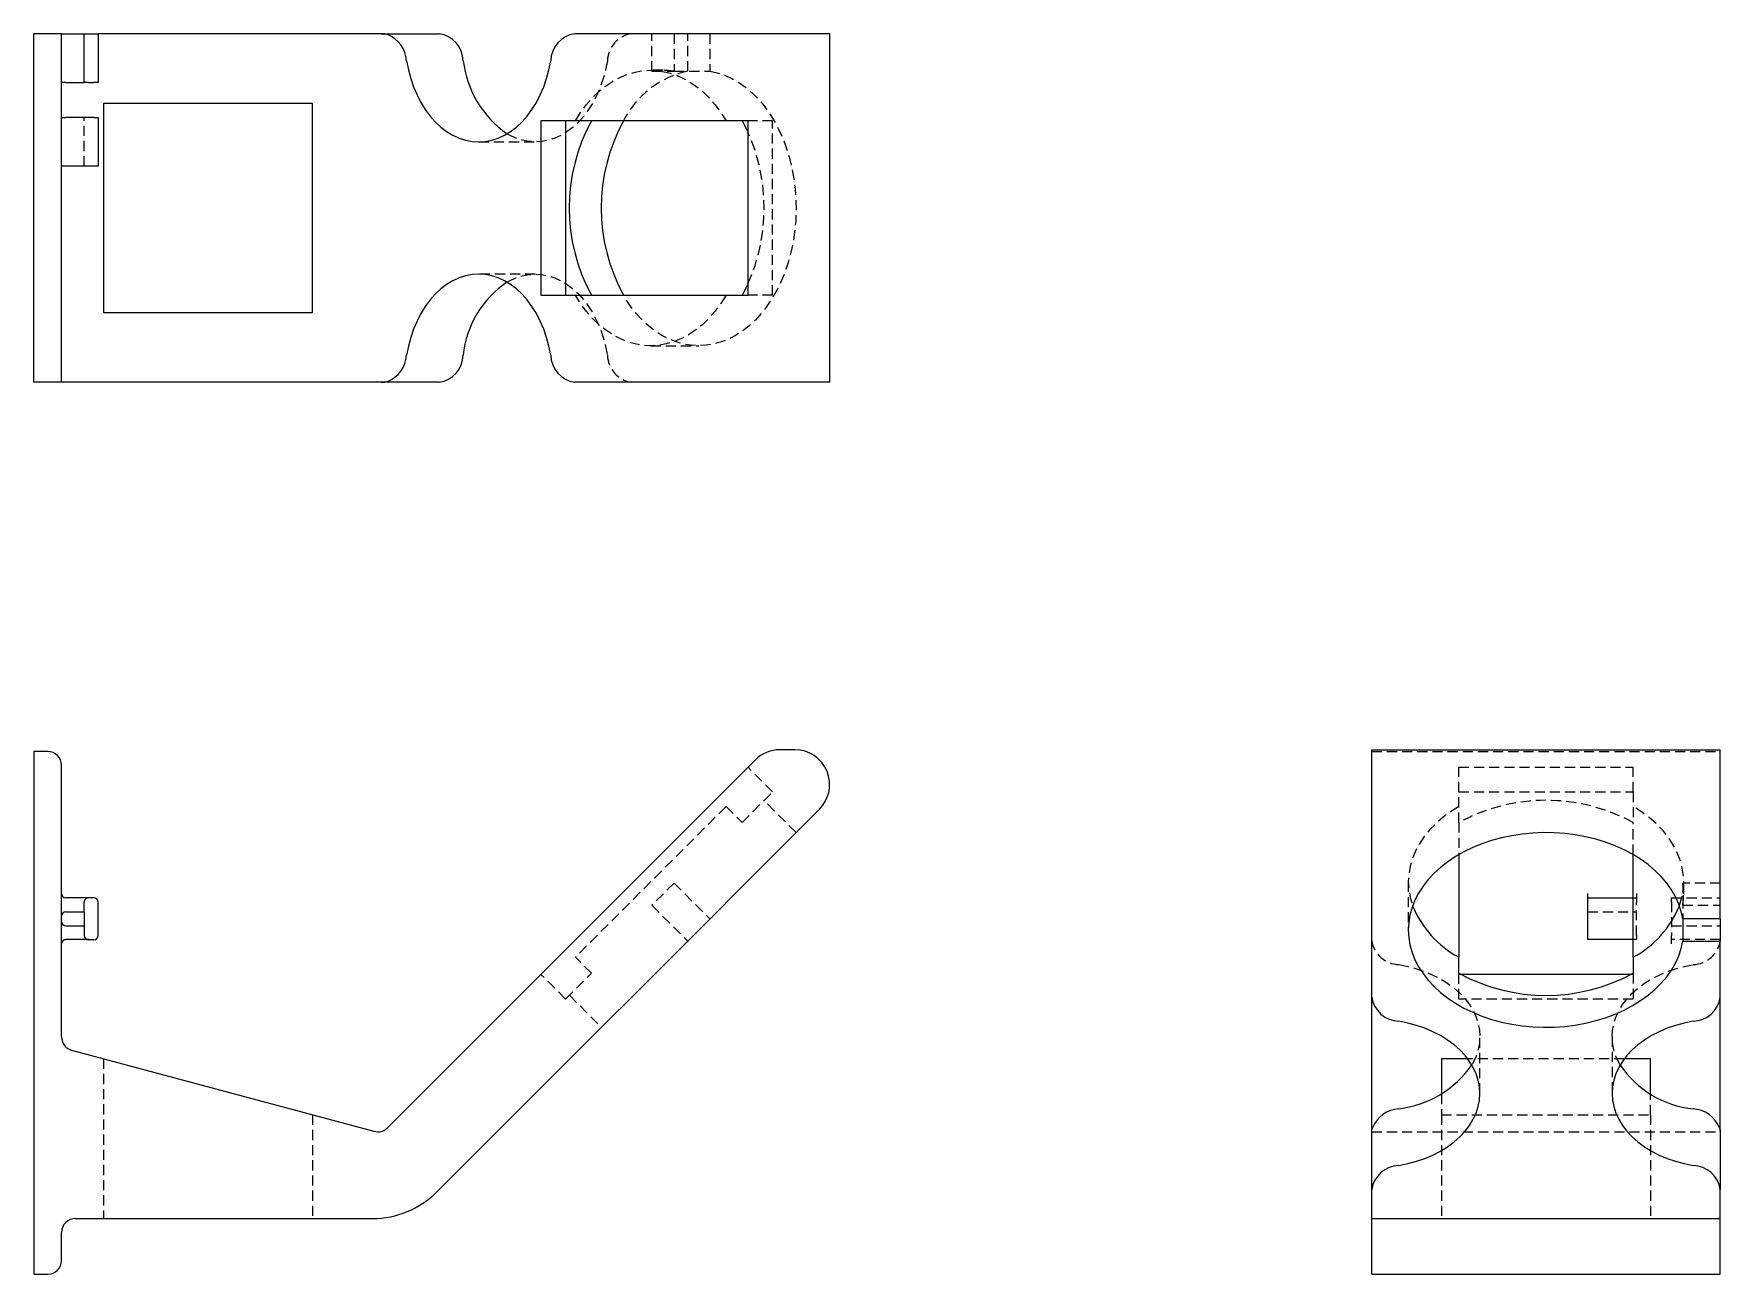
# Model space of a CAD drawing. Header units: millimetres. Extents: x 33 to 245, y 24 to 180.
import ezdxf

# ---------------------------------------------------------------- set-up
doc = ezdxf.new("R2010")
doc.units = ezdxf.units.MM
doc.linetypes.add('HIDDEN', pattern=[1.905, 1.27, -0.635])

msp = doc.modelspace()

# ---------------------------------------------------------------- linework, layer by layer
at = {"color": 7, "linetype": 'Continuous', "lineweight": 25}
for p, q in [((33, 136.11), (33, 179.89)), ((34.75, 179.89), (33, 179.89)), ((36.5, 179.89), (34.75, 179.89)), ((36.5, 136.11), (36.5, 179.89)), ((36.5, 179.89), (37.03, 179.89)), ((37.03, 179.89), (39.35, 179.89)), ((39.35, 173.76), (39.35, 179.89)), ((39.35, 179.89), (39.87, 179.89)), ((39.87, 179.89), (40.57, 179.89)), ((40.57, 179.89), (41.1, 179.89)), ((41.1, 179.89), (41.1, 173.76)), ((75.77, 179.89), (41.1, 179.89)), ((76.66, 179.89), (75.77, 179.89)), ((76.66, 179.89), (83.95, 179.89)), ((123.67, 179.89), (100.97, 179.89)), ((126.76, 179.89), (123.67, 179.89)), ((128.62, 179.89), (126.76, 179.89)), ((133, 179.89), (128.62, 179.89)), ((133, 136.11), (133, 179.89)), ((37.03, 173.76), (36.5, 173.76)), ((37.03, 173.76), (39.35, 173.76)), ((39.87, 173.76), (39.35, 173.76)), ((39.87, 173.76), (40.57, 173.76)), ((41.1, 173.76), (40.57, 173.76)), ((68.03, 171.14), (41.76, 171.14)), ((41.76, 171.14), (41.76, 144.86)), ((68.03, 144.86), (68.03, 171.14)), ((36.5, 169.38), (37.03, 169.38)), ((40.57, 169.38), (37.03, 169.38)), ((40.57, 169.38), (41.1, 169.38)), ((41.1, 169.38), (41.1, 163.25)), ((122.74, 168.95), (96.73, 168.95)), ((96.73, 168.95), (96.73, 147.05)), ((99.83, 168.95), (99.83, 147.05)), ((122.74, 147.05), (122.74, 168.95)), ((37.03, 163.25), (36.5, 163.25)), ((40.57, 163.25), (37.03, 163.25)), ((41.1, 163.25), (40.57, 163.25)), ((96.73, 147.05), (122.74, 147.05)), ((41.76, 144.86), (68.03, 144.86)), ((34.75, 136.11), (33, 136.11)), ((36.5, 136.11), (34.75, 136.11)), ((37.8, 136.11), (36.5, 136.11)), ((75.77, 136.11), (37.8, 136.11)), ((76.66, 136.11), (75.77, 136.11)), ((83.95, 136.11), (76.66, 136.11)), ((123.67, 136.11), (100.97, 136.11)), ((126.76, 136.11), (123.67, 136.11)), ((128.62, 136.11), (126.76, 136.11)), ((133, 136.11), (128.62, 136.11)), ((33, 89.73), (33, 24.05)), ((34.75, 89.73), (33, 89.73)), ((128.62, 89.95), (126.76, 89.95)), ((201.11, 82.47), (201.11, 89.95)), ((201.11, 89.95), (244.89, 89.95)), ((244.89, 82.47), (244.89, 89.95)), ((36.5, 53.87), (36.5, 87.98)), ((123.67, 88.67), (100.97, 65.96)), ((108.09, 58.84), (131.72, 82.47)), ((201.11, 58.84), (201.11, 82.47)), ((244.89, 68.7), (244.89, 82.47)), ((212.05, 76.78), (212.05, 63.88)), ((233.95, 63.88), (233.95, 76.78)), ((40.57, 71.34), (37.03, 71.34)), ((41.1, 66.61), (41.1, 70.81)), ((228.25, 71.34), (228.25, 71.87)), ((228.25, 71.34), (233.95, 71.34)), ((228.25, 70.81), (228.25, 71.34)), ((228.25, 66.61), (228.25, 70.81)), ((37.03, 69.59), (39.35, 69.59)), ((37.03, 67.84), (39.35, 67.84)), ((39.35, 69.59), (39.35, 66.61)), ((244.89, 68.7), (240.18, 68.7)), ((240.18, 68.7), (240.18, 65.91)), ((244.89, 68.7), (244.89, 65.91)), ((39.87, 66.09), (37.03, 66.09)), ((39.87, 66.09), (40.57, 66.09)), ((97.95, 62.95), (100.97, 65.96)), ((228.25, 66.09), (228.25, 66.61)), ((233.95, 66.09), (228.25, 66.09)), ((240.18, 65.91), (244.89, 65.91)), ((244.89, 58.84), (244.89, 65.91)), ((212.05, 61.86), (212.05, 63.88)), ((233.95, 63.88), (233.95, 61.86)), ((97.95, 62.95), (79.85, 44.85)), ((233.71, 61.73), (212.29, 61.73)), ((108.09, 58.84), (105.07, 55.83)), ((201.11, 53.87), (201.11, 58.84)), ((244.89, 53.87), (244.89, 58.84)), ((86.97, 37.73), (105.07, 55.83)), ((201.11, 52.18), (201.11, 53.87)), ((244.89, 52.18), (244.89, 53.87)), ((75.77, 42), (37.8, 52.18)), ((201.11, 42), (201.11, 52.18)), ((213.16, 51.12), (209.86, 51.12)), ((209.86, 51.12), (209.86, 46.71)), ((236.14, 51.12), (232.84, 51.12)), ((236.14, 46.71), (236.14, 51.12)), ((244.89, 42), (244.89, 52.18)), ((77.46, 42.46), (79.85, 44.85)), ((201.11, 34.71), (201.11, 42)), ((244.89, 42), (244.89, 34.71)), ((86.97, 37.73), (83.95, 34.71)), ((83.63, 34.39), (83.95, 34.71)), ((201.11, 34.39), (201.11, 34.71)), ((201.11, 31.06), (201.11, 34.39)), ((244.89, 34.39), (244.89, 34.71)), ((244.89, 31.06), (244.89, 34.39)), ((38.25, 31.06), (75.58, 31.06)), ((201.11, 31.06), (244.89, 31.06)), ((201.11, 29.31), (201.11, 31.06)), ((244.89, 29.31), (244.89, 31.06)), ((36.5, 25.8), (36.5, 29.31)), ((201.11, 25.8), (201.11, 29.31)), ((244.89, 25.8), (244.89, 29.31)), ((201.11, 24.05), (201.11, 25.8)), ((244.89, 24.05), (244.89, 25.8)), ((33, 24.05), (34.75, 24.05)), ((201.11, 24.05), (244.89, 24.05))]:
    msp.add_line(p, q, dxfattribs=at)
at = {"color": 7, "linetype": 'HIDDEN', "lineweight": 18}
for p, q in [((110.67, 175.18), (110.67, 179.89)), ((113.46, 179.89), (113.46, 175.18)), ((115.16, 175.18), (115.16, 179.89)), ((117.94, 179.89), (117.94, 175.18)), ((112.06, 175.3), (110.51, 175.3)), ((110.67, 175.18), (113.46, 175.18)), ((113.46, 175.18), (117.94, 175.18)), ((39.35, 163.25), (39.35, 169.38)), ((125.83, 168.95), (122.74, 168.95)), ((125.83, 147.05), (125.83, 168.95)), ((88.9, 166.32), (96.02, 166.32)), ((96.02, 149.68), (88.9, 149.68)), ((125.83, 147.05), (122.74, 147.05)), ((110.51, 140.7), (116.55, 140.7)), ((201.11, 89.73), (244.89, 89.73)), ((125.83, 84.64), (122.74, 87.74)), ((212.05, 84.64), (212.05, 87.74)), ((212.05, 87.74), (233.95, 87.74)), ((233.95, 84.64), (233.95, 87.74)), ((119.98, 82.81), (101.05, 63.88)), ((119.98, 82.81), (122, 80.8)), ((122, 80.8), (125.83, 84.64)), ((128.78, 79.54), (124.76, 83.56)), ((212.05, 84.64), (233.95, 84.64)), ((212.05, 80.8), (212.05, 84.64)), ((233.95, 84.64), (233.95, 80.8)), ((212.05, 80.8), (212.05, 76.78)), ((233.95, 76.78), (233.95, 80.8)), ((113.46, 73.19), (110.67, 70.4)), ((113.46, 73.19), (117.94, 68.7)), ((205.7, 73.35), (205.7, 67.31)), ((240.18, 73.19), (240.18, 68.7)), ((244.89, 73.19), (240.18, 73.19)), ((240.3, 71.8), (240.3, 73.35)), ((39.35, 69.59), (39.35, 70.81)), ((110.67, 70.4), (115.16, 65.91)), ((233.95, 71.34), (234.38, 71.34)), ((234.38, 71.87), (234.38, 71.34)), ((234.38, 71.34), (234.38, 70.81)), ((234.38, 66.61), (234.38, 70.81)), ((238.76, 71.34), (244.89, 71.34)), ((238.76, 70.81), (238.76, 71.34)), ((238.76, 70.81), (238.76, 66.61)), ((240.18, 70.4), (244.89, 70.4)), ((228.25, 69.59), (234.38, 69.59)), ((238.76, 67.84), (244.89, 67.84)), ((234.38, 66.09), (233.95, 66.09)), ((234.38, 66.61), (234.38, 66.09)), ((238.76, 66.09), (238.76, 66.61)), ((244.89, 66.09), (238.76, 66.09)), ((238.76, 65.56), (238.76, 66.09)), ((103.06, 61.86), (101.05, 63.88)), ((99.83, 58.63), (96.73, 61.73)), ((99.83, 58.63), (103.06, 61.86)), ((212.05, 58.63), (212.05, 61.86)), ((212.29, 61.73), (212.05, 61.73)), ((233.95, 61.73), (233.71, 61.73)), ((233.95, 61.86), (233.95, 58.63)), ((100.3, 59.1), (104.32, 55.08)), ((233.95, 58.63), (212.05, 58.63)), ((214.68, 46.78), (214.68, 53.9)), ((231.32, 53.9), (231.32, 46.78)), ((41.76, 51.12), (41.76, 31.06)), ((232.84, 51.12), (213.16, 51.12)), ((209.86, 46.71), (209.86, 44.08)), ((236.14, 44.08), (236.14, 46.71)), ((68.03, 44.08), (68.03, 31.06)), ((209.86, 44.08), (236.14, 44.08)), ((209.86, 44.08), (209.86, 31.06)), ((236.14, 44.08), (236.14, 31.06)), ((201.11, 41.94), (244.89, 41.94))]:
    msp.add_line(p, q, dxfattribs=at)
at = {"color": 7, "linetype": 'Continuous', "lineweight": 25, "flags": 128}
for points in [[(79.85, 176.5), (80.07, 175.37), (80.37, 174.27), (80.73, 173.21), (81.16, 172.2), (81.65, 171.25), (82.19, 170.36), (82.8, 169.55), (83.45, 168.82), (84.14, 168.17), (84.88, 167.62), (85.64, 167.15), (86.43, 166.79), (87.24, 166.53), (88.07, 166.37), (88.9, 166.32), (89.73, 166.37), (90.55, 166.53), (91.36, 166.79), (92.16, 167.15), (92.92, 167.62), (93.65, 168.17), (94.35, 168.82), (95, 169.55), (95.6, 170.36), (96.15, 171.25), (96.64, 172.2), (97.07, 173.21), (97.43, 174.27), (97.73, 175.37), (97.95, 176.5)], [(122, 168.95), (122.59, 167.83), (122.74, 167.52)], [(97.95, 139.5), (97.73, 140.63), (97.43, 141.73), (97.07, 142.79), (96.64, 143.8), (96.15, 144.75), (95.6, 145.64), (95, 146.45), (94.35, 147.18), (93.65, 147.83), (92.92, 148.38), (92.16, 148.85), (91.36, 149.21), (90.55, 149.47), (89.73, 149.63), (88.9, 149.68), (88.07, 149.63), (87.24, 149.47), (86.43, 149.21), (85.64, 148.85), (84.88, 148.38), (84.14, 147.83), (83.45, 147.18), (82.8, 146.45), (82.19, 145.64), (81.65, 144.75), (81.16, 143.8), (80.73, 142.79), (80.37, 141.73), (80.07, 140.63), (79.85, 139.5)], [(122.74, 148.48), (122.59, 148.17), (122, 147.05)], [(240.18, 68.7), (239.98, 69.64), (239.67, 70.56), (239.26, 71.47), (238.76, 72.35), (238.16, 73.2), (237.47, 74.01), (236.69, 74.78), (235.83, 75.51), (234.89, 76.19), (233.88, 76.81), (232.8, 77.38), (231.67, 77.89), (230.48, 78.33), (229.25, 78.71), (227.98, 79.02), (226.68, 79.26), (225.36, 79.42), (224.03, 79.52), (222.68, 79.54), (221.34, 79.48), (220.01, 79.35), (218.7, 79.15), (217.42, 78.88), (216.16, 78.54), (214.95, 78.13), (213.79, 77.66), (212.68, 77.12), (211.64, 76.53), (210.66, 75.88), (209.76, 75.17), (208.93, 74.42), (208.2, 73.63), (207.55, 72.8), (206.99, 71.94), (206.53, 71.04), (206.17, 70.13), (205.91, 69.2), (205.76, 68.26), (205.7, 67.31), (205.76, 66.36), (205.91, 65.42), (206.17, 64.49), (206.53, 63.57), (206.99, 62.68), (207.55, 61.82), (208.2, 60.98), (208.93, 60.19), (209.76, 59.44), (210.66, 58.74), (211.64, 58.09), (212.68, 57.49), (213.79, 56.96), (214.95, 56.48), (216.16, 56.07), (217.42, 55.73), (218.7, 55.46), (220.01, 55.26), (221.34, 55.13), (222.68, 55.08), (224.03, 55.1), (225.36, 55.19), (226.68, 55.36), (227.98, 55.6), (229.25, 55.91), (230.48, 56.28), (231.67, 56.73), (232.8, 57.23), (233.88, 57.8), (234.89, 58.43), (235.83, 59.11), (236.69, 59.83), (237.47, 60.61), (238.16, 61.42), (238.76, 62.27), (239.26, 63.15), (239.67, 64.05), (239.98, 64.98), (240.18, 65.91)], [(204.5, 37.73), (205.63, 37.95), (206.73, 38.24), (207.79, 38.61), (208.8, 39.03), (209.75, 39.52), (210.64, 40.07), (211.45, 40.67), (212.18, 41.33), (212.83, 42.02), (213.38, 42.75), (213.85, 43.52), (214.21, 44.31), (214.47, 45.12), (214.63, 45.94), (214.68, 46.78), (214.63, 47.61), (214.47, 48.43), (214.21, 49.24), (213.85, 50.03), (213.38, 50.8), (212.83, 51.53), (212.18, 52.23), (211.45, 52.88), (210.64, 53.48), (209.75, 54.03), (208.8, 54.52), (207.79, 54.95), (206.73, 55.31), (205.63, 55.6), (204.5, 55.83)], [(241.5, 55.83), (240.37, 55.6), (239.27, 55.31), (238.21, 54.95), (237.2, 54.52), (236.25, 54.03), (235.36, 53.48), (234.55, 52.88), (233.82, 52.23), (233.17, 51.53), (232.62, 50.8), (232.15, 50.03), (231.79, 49.24), (231.53, 48.43), (231.37, 47.61), (231.32, 46.78), (231.37, 45.94), (231.53, 45.12), (231.79, 44.31), (232.15, 43.52), (232.62, 42.75), (233.17, 42.02), (233.82, 41.33), (234.55, 40.67), (235.36, 40.07), (236.25, 39.52), (237.2, 39.03), (238.21, 38.61), (239.27, 38.24), (240.37, 37.95), (241.5, 37.73)]]:
    msp.add_lwpolyline(points, dxfattribs=at)
at = {"color": 7, "linetype": 'HIDDEN', "lineweight": 18, "flags": 128}
for points in [[(105.07, 176.5), (104.85, 175.37), (104.55, 174.27), (104.19, 173.21), (103.76, 172.2), (103.27, 171.25), (102.72, 170.36), (102.12, 169.55), (101.47, 168.82), (100.78, 168.17), (100.04, 167.62), (99.28, 167.15), (98.49, 166.79), (97.67, 166.53), (96.85, 166.37), (96.02, 166.32), (95.19, 166.37), (94.36, 166.53), (93.55, 166.79), (92.76, 167.15), (92.46, 167.32)], [(101.05, 168.95), (101.7, 169.99), (102.41, 170.95), (103.17, 171.83), (103.98, 172.62), (104.83, 173.32), (105.72, 173.91), (106.64, 174.41), (107.59, 174.79), (108.55, 175.07), (109.53, 175.24), (110.51, 175.3), (111.5, 175.24), (112.47, 175.07), (113.44, 174.79), (114.38, 174.41), (115.3, 173.91), (116.19, 173.32), (117.05, 172.62), (117.86, 171.83), (118.62, 170.95), (119.33, 169.99), (119.98, 168.95)], [(117.94, 175.18), (118.88, 174.98), (119.81, 174.67), (120.71, 174.26), (121.59, 173.76), (122.44, 173.16), (123.25, 172.47), (124.03, 171.69), (124.75, 170.83), (125.43, 169.89), (126.06, 168.88), (126.63, 167.8), (127.13, 166.67), (127.58, 165.48), (127.95, 164.25), (128.26, 162.98), (128.5, 161.68), (128.67, 160.36), (128.76, 159.03), (128.78, 157.68), (128.73, 156.34), (128.6, 155.01), (128.4, 153.7), (128.13, 152.42), (127.79, 151.16), (127.38, 149.95), (126.9, 148.79), (126.37, 147.68), (125.77, 146.64), (125.12, 145.66), (124.42, 144.76), (123.67, 143.93), (122.87, 143.2), (122.04, 142.55), (121.18, 141.99), (120.29, 141.53), (119.37, 141.17), (118.44, 140.91), (117.5, 140.76), (116.55, 140.7), (115.6, 140.76), (114.66, 140.91), (113.73, 141.17), (112.81, 141.53), (111.92, 141.99), (111.06, 142.55), (110.23, 143.2), (109.44, 143.93), (108.69, 144.76), (107.98, 145.66), (107.33, 146.64), (107.08, 147.05)], [(92.46, 148.68), (92.76, 148.85), (93.55, 149.21), (94.36, 149.47), (95.19, 149.63), (96.02, 149.68), (96.85, 149.63), (97.67, 149.47), (98.49, 149.21), (99.28, 148.85), (100.04, 148.38), (100.78, 147.83), (101.47, 147.18), (102.12, 146.45), (102.72, 145.64), (103.27, 144.75), (103.76, 143.8), (104.19, 142.79), (104.55, 141.73), (104.85, 140.63), (105.07, 139.5)], [(119.98, 147.05), (119.33, 146.01), (118.62, 145.05), (117.86, 144.17), (117.05, 143.38), (116.19, 142.68), (115.3, 142.09), (114.38, 141.59), (113.44, 141.21), (112.47, 140.93), (111.5, 140.76), (110.51, 140.7), (109.53, 140.76), (108.55, 140.93), (107.59, 141.21), (106.64, 141.59), (105.72, 142.09), (104.83, 142.68), (103.98, 143.38), (103.17, 144.17), (102.41, 145.05), (101.7, 146.01), (101.05, 147.05)], [(212.05, 82.81), (211.01, 82.16), (210.05, 81.45), (209.17, 80.69), (208.38, 79.88), (207.68, 79.03), (207.09, 78.14), (206.59, 77.22), (206.21, 76.27), (205.93, 75.31), (205.76, 74.33), (205.7, 73.35), (205.76, 72.36), (205.93, 71.39), (206.21, 70.42), (206.24, 70.33)], [(239.76, 70.33), (239.79, 70.42), (240.07, 71.39), (240.24, 72.36), (240.3, 73.35), (240.24, 74.33), (240.07, 75.31), (239.79, 76.27), (239.41, 77.22), (238.91, 78.14), (238.32, 79.03), (237.62, 79.88), (236.83, 80.69), (235.95, 81.45), (234.99, 82.16), (233.95, 82.81)], [(204.5, 62.95), (205.63, 62.72), (206.73, 62.43), (207.79, 62.07), (208.8, 61.64), (209.75, 61.15), (210.64, 60.6), (211.45, 60), (212.18, 59.35), (212.83, 58.65), (213.38, 57.92), (213.85, 57.15), (214.21, 56.36), (214.47, 55.55), (214.63, 54.73), (214.68, 53.9), (214.63, 53.07), (214.47, 52.24), (214.21, 51.43), (213.85, 50.64), (213.68, 50.34)], [(232.32, 50.34), (232.15, 50.64), (231.79, 51.43), (231.53, 52.24), (231.37, 53.07), (231.32, 53.9), (231.37, 54.73), (231.53, 55.55), (231.79, 56.36), (232.15, 57.15), (232.62, 57.92), (233.17, 58.65), (233.82, 59.35), (234.55, 60), (235.36, 60.6), (236.25, 61.15), (237.2, 61.64), (238.21, 62.07), (239.27, 62.43), (240.37, 62.72), (241.5, 62.95)]]:
    msp.add_lwpolyline(points, dxfattribs=at)
at = {"color": 7, "linetype": 'Continuous', "lineweight": 25}
for centre, radius, start, end in [((75.94, 176.19), 3.92, 4.5181, 67.2639), ((83.41, 176.37), 3.56, 2.0762, 81.198), ((101.51, 176.37), 3.56, 98.802, 177.9238), ((99.84, 177.97), 12.95, 186.5083, 235.2686), ((123.11, 158), 22.84, 151.3681, 208.6319), ((127.09, 158), 22.8, 151.3121, 208.6879), ((99.53, 138.22), 12.63, 124.0624, 174.1607), ((75.94, 139.81), 3.92, 292.7361, 355.4819), ((83.41, 139.63), 3.56, 278.802, 357.9238), ((101.51, 139.63), 3.56, 182.0762, 261.198), ((34.75, 87.98), 1.75, 0, 90), ((126.76, 85.57), 4.38, 90, 135), ((128.62, 85.57), 4.38, 315, 90), ((37.03, 71.87), 0.525, 180, 270), ((40.57, 70.81), 0.525, 0, 90), ((218, 75.08), 12.68, 202.0113, 242.0509), ((228, 75.08), 12.68, 297.9491, 337.9887), ((37.03, 69.06), 0.525, 90, 180), ((37.03, 68.36), 0.525, 180, 270), ((37.03, 65.56), 0.525, 90, 180), ((39.87, 66.61), 0.525, 180, 270), ((40.57, 66.61), 0.525, 270, 0), ((223, 81.92), 22.84, 241.3681, 298.6319), ((204.63, 59.39), 3.56, 188.802, 267.9238), ((241.37, 59.39), 3.56, 272.0762, 351.198), ((38.25, 53.87), 1.75, 180, 255), ((203.03, 57.72), 12.95, 276.5083, 325.2686), ((242.78, 57.41), 12.63, 214.0624, 264.1607), ((204.81, 40.94), 3.92, 94.5181, 157.2639), ((241.19, 40.94), 3.92, 22.7361, 85.4819), ((76.22, 43.7), 1.75, 255, 284.5983), ((204.63, 34.16), 3.56, 92.0762, 171.198), ((241.37, 34.16), 3.56, 8.802, 87.9238), ((75.58, 42.44), 11.38, 270, 315), ((38.25, 29.31), 1.75, 90, 180), ((34.75, 25.8), 1.75, 270, 0)]:
    msp.add_arc(centre, radius, start, end, dxfattribs=at)
at = {"color": 7, "linetype": 'HIDDEN', "lineweight": 18}
for centre, radius, start, end in [((108.63, 176.37), 3.56, 98.802, 177.9238), ((117.72, 163.52), 11.94, 102.3781, 152.9781), ((112.06, 166.61), 8.68, 80.7638, 99.2362), ((101.52, 158), 23.25, 335.8449, 24.1551), ((108.63, 139.63), 3.56, 182.0762, 261.198), ((223, 60.75), 22.84, 61.3681, 118.6319), ((231.61, 71.8), 8.68, 350.7638, 9.2362), ((39.87, 70.81), 0.525, 90, 180), ((204.63, 66.51), 3.56, 188.802, 267.9238), ((241.37, 66.51), 3.56, 272.0762, 351.198)]:
    msp.add_arc(centre, radius, start, end, dxfattribs=at)
at = {"color": 7, "linetype": 'Continuous', "lineweight": 25}
for points in [[(77.46, 179.8), (77.35, 179.83), (77.23, 179.86), (76.96, 179.89), (76.81, 179.89), (76.66, 179.89)], [(76.66, 136.11), (76.81, 136.11), (76.96, 136.11), (77.23, 136.14), (77.35, 136.17), (77.46, 136.2)], [(76.66, 42), (76.81, 42.04), (76.96, 42.1), (77.23, 42.25), (77.35, 42.35), (77.46, 42.46)], [(201.11, 42), (201.11, 42.04), (201.11, 42.1), (201.14, 42.25), (201.17, 42.35), (201.2, 42.46)], [(244.8, 42.46), (244.83, 42.35), (244.86, 42.25), (244.89, 42.1), (244.89, 42.04), (244.89, 42)]]:
    msp.add_open_spline(points, degree=3, knots=[0, 0, 0, 0, 0.5, 0.5, 1, 1, 1, 1], dxfattribs=at)

doc.saveas('drawing.dxf')
